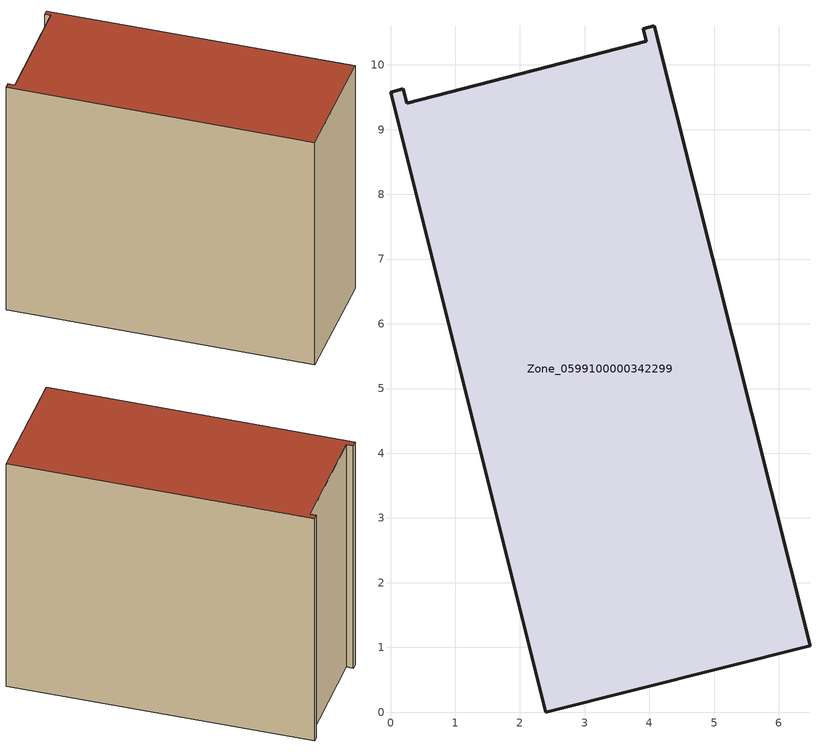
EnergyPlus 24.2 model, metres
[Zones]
Zone_0599100000342299
 floor ground (C_G): 3.9,10.56 4.07,10.6 6.48,1.02 2.4,0 0,9.58 0.19,9.63 0.25,9.41 3.95,10.36 z0
 wall outside (C_F): 2.4,0 6.48,1.02 4.07,10.6 3.9,10.56 3.95,10.36 0.25,9.41 0.19,9.63 0,9.58 2.4,0 z0:8.37
 roof outside (C_R): 4.07,10.6 3.9,10.56 3.95,10.36 0.25,9.41 0.19,9.63 0,9.58 2.4,0 6.48,1.02 z8.37
[BUILDING]
Pand.0599100000342299: North Axis=0; Terrain=City; Loads Convergence Tolerance Value=0.04; Temperature Convergence Tolerance Value=0.4; Solar Distribution=FullExterior; Maximum Number of Warmup Days=25; Minimum Number of Warmup Days=1
[Site:Location]
Rotterdam.The.Hague.AP_ZH_NLD Design_Conditions: Latitude=51.96; Longitude=4.45; Time Zone=1; Elevation=-4.5
[SITE:GROUNDTEMPERATURE:BUILDINGSURFACE]
18, 18, 18, 18, 18, 18, 18, 18, 18, 18, 18, 18
[MATERIAL] Thermal Absorptance=0.9; Solar Absorptance=0.7; Visible Absorptance=0.7
Name | Roughness | Thickness | Conductivity | Density | Specific Heat
G.TI.1992-2005 | MediumSmooth | 0.15 | 0.06 | 540 | 1210
F.TI.1992-2005 | Rough | 0.3 | 0.12 | 1920 | 840
R.TI.1992-2005 | MediumRough | 0.2 | 0.08 | 1500 | 1000
[CONSTRUCTION]
C_G: G.TI.1992-2005
C_F: F.TI.1992-2005
C_R: R.TI.1992-2005
[ZONE]
Zone_0599100000342299: Type=1; Multiplier=1; Ceiling Height=Autocalculate; Volume=Autocalculate; Floor Area=autocalculate; Part of Total Floor Area=Yes
[ZONEINFILTRATION:DESIGNFLOWRATE]
Infil_Zone_0599100000342299: Zone or ZoneList or Space or SpaceList=Zone_0599100000342299; Schedule=AlwaysOn; Design Flow Rate Calculation Method=Flow/Area; Flow Rate per Floor Area=0.0015; Constant Term Coefficient=1; Temperature Term Coefficient=0; Velocity Term Coefficient=0; Velocity Squared Term Coefficient=0
[HVACTEMPLATE:ZONE:IDEALLOADSAIRSYSTEM]
Zone_0599100000342299: Maximum Heating Supply Air Temperature=50; Minimum Cooling Supply Air Temperature=13; Maximum Heating Supply Air Humidity Ratio=0.0156; Minimum Cooling Supply Air Humidity Ratio=0.0077; Heating Limit=NoLimit; Cooling Limit=NoLimit; Dehumidification Control Type=ConstantSensibleHeatRatio; Cooling Sensible Heat Ratio=0.7; Dehumidification Setpoint=60; Humidification Control Type=None; Humidification Setpoint=30; Outdoor Air Method=None; Outdoor Air Flow Rate per Person=0.00944; Outdoor Air Flow Rate per Zone Floor Area=0; Outdoor Air Flow Rate per Zone=0; Demand Controlled Ventilation Type=None; Outdoor Air Economizer Type=NoEconomizer; Heat Recovery Type=None; Sensible Heat Recovery Effectiveness=0.7; Latent Heat Recovery Effectiveness=0.65
[ZONECONTROL:THERMOSTAT]
ThermostatControl_Zone_0599100000342299: Zone or ZoneList=Zone_0599100000342299; Control Type Schedule=DualSetpointControlType; Control 1=Thermostat_Zone_0599100000342299; Temperature Difference Between Cutout And Setpoint=0
[THERMOSTATSETPOINT:DUALSETPOINT]
Thermostat_Zone_0599100000342299: Heating Setpoint Temperature Schedule=HeatingSetpoint_Zone_0599100000342299; Cooling Setpoint Temperature Schedule=CoolingSetpoint_Zone_0599100000342299
[SCHEDULE:COMPACT]
HeatingSetpoint_Zone_0599100000342299: Through: 12/31, For: AllDays, Until: 24:00, 21
CoolingSetpoint_Zone_0599100000342299: Through: 12/31, For: AllDays, Until: 24:00, 24
DualSetpointControlType: Through: 12/31, For: AllDays, Until: 24:00, 4
AlwaysOn: Through: 12/31, For: AllDays, Until: 24:00, 1
